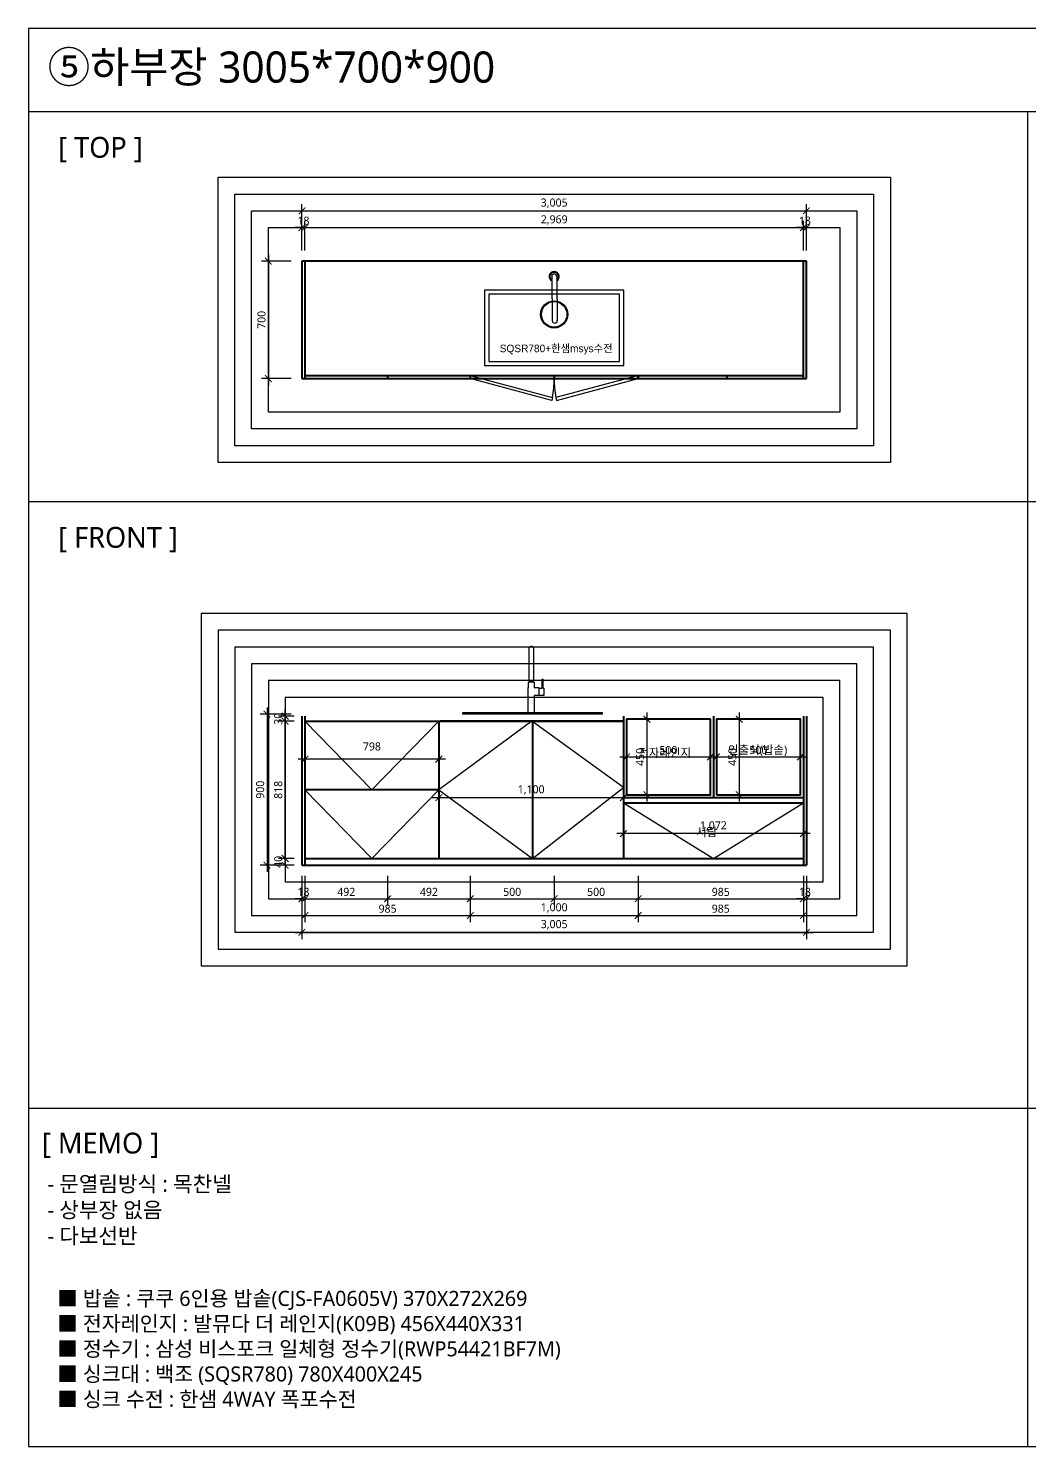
# Model space of a CAD drawing. Header units: millimetres. Extents: x 512 to 764439, y -71 to 559481.
# Drawn here: x 539920 to 545884, y 215317 to 223768 of the extents above; entities that cross this region are included whole.
import ezdxf
from ezdxf.enums import TextEntityAlignment as Align

# ---------------------------------------------------------------- set-up
doc = ezdxf.new("R2010")
doc.units = ezdxf.units.MM
doc.header["$LTSCALE"] = 50
for name, pattern in [('( Hidden )', [0.375, 0.25, -0.125]), ('CENTER', [50.8, 31.75, -6.35, 6.35, -6.35]), ('DASHDOT', [1, 0.5, -0.25, 0, -0.25])]:
    doc.linetypes.add(name, pattern=pattern)
for name, color, linetype in [('#CENTER', 1, 'CENTER'), ('#FUR_제작', 6, 'Continuous'), ('#TEXT', 7, 'Continuous'), ('#가전가구', 252, 'Continuous'), ('#욕실', 252, 'Continuous'), ('_R_F_WIN', 4, 'Continuous')]:
    doc.layers.add(name, color=color, linetype=linetype)
doc.layers.add('#Fur', color=6, linetype='Continuous', lineweight=40)
doc.styles.add('맑은 고딕', font='malgun.ttf')
doc.styles.add('맑은고딕', font='malgun.ttf')
doc.styles.add('프리텐다드', font='')
doc.styles.get('프리텐다드').set_extended_font_data('Pretendard Variable')
doc.dimstyles.new('DIM-120', dxfattribs={"dimscale": 120, "dimtxt": 0.6, "dimasz": 0.8, "dimexe": 0.8, "dimexo": 0.8, "dimgap": 0.2, "dimtad": 1, "dimdec": 0, "dimlunit": 6, "dimtxsty": '맑은고딕', "dimblk": 'ARCHTICK', "dimcen": 1, "dimdle": 0.8, "dimclrd": 5, "dimclre": 5, "dimclrt": 4, "dimadec": 0, "dimazin": 0, "dimtfac": 1, "dimtdec": 0, "dimtix": 1, "dimtmove": 2, "dimatfit": 3, "dimldrblk": 'ARCHTICK', "dimfxl": 1, "dimtolj": 1, "dimtzin": 0, "dimarcsym": 0})

# ---------------------------------------------------------------- blocks, each defined once
blk = doc.blocks.new('#백조780')
at = {"layer": '#가전가구', "color": 252}
for points in [[(19238.1, 130820.1), (20068.1, 130820.1), (20068.1, 131270.1), (19238.1, 131270.1)], [(19263.1, 130845.1), (20043.1, 130845.1), (20043.1, 131245.1), (19263.1, 131245.1)]]:
    blk.add_lwpolyline(points, close=True, dxfattribs=at)
for radius in [81, 76]:
    blk.add_circle((19653.1, 131125.1), radius, dxfattribs=at)
blk = doc.blocks.new('sink')
at = {"layer": '#FUR_제작', "color": 8}
for p, q in [((147493.2, 149964.2), (147756.8, 149967.8)), ((147493.6, 149934.2), (147757.2, 149937.8))]:
    blk.add_line(p, q, dxfattribs=at)
for centre, radius, start, end in [((147493.4, 149949.2), 30, 30.77887, 330.77887), ((147493.4, 149949.2), 25, 37.64877, 323.90898), ((147493.4, 149949.2), 15, 90.77674, 270), ((147755, 149952.9), 15, 270.77887, 90.77887)]:
    blk.add_arc(centre, radius, start, end, dxfattribs=at)
blk = doc.blocks.new('#백조수전')
at = {"layer": '#가전가구', "color": 252, "rotation": 270}
blk.add_blockref('sink', (-130301, 278853.5), dxfattribs=at)
blk = doc.blocks.new('ford')
at = {"color": 8}
for p, q in [((261334.8, 20238.5), (261335.1, 20241.3)), ((261334.8, 20047.7), (261334.8, 20238.5)), ((261335.1, 20241.3), (261335.8, 20244.1)), ((261335.8, 20244.1), (261337, 20246.8)), ((261337, 20246.8), (261338.8, 20249.2)), ((261338.8, 20249.2), (261341, 20251.2)), ((261341, 20251.2), (261343.4, 20252.6)), ((261343.4, 20252.6), (261345.9, 20253.4)), ((261345.9, 20253.4), (261348.3, 20253.6)), ((261348.3, 20253.6), (261350.8, 20253.4)), ((261350.8, 20253.4), (261353.3, 20252.6)), ((261353.3, 20252.6), (261355.7, 20251.2)), ((261355.7, 20251.2), (261357.9, 20249.2)), ((261357.9, 20249.2), (261359.6, 20246.8)), ((261359.6, 20246.8), (261360.9, 20244.1)), ((261360.9, 20244.1), (261361.6, 20241.3)), ((261361.6, 20241.3), (261361.8, 20238.5)), ((261361.8, 20238.5), (261361.8, 20047.7)), ((261329.3, 20038), (261329.4, 20038.2)), ((261329.3, 20037.7), (261329.3, 20038)), ((261329.3, 20037.7), (261329.3, 20006.7)), ((261329.4, 20038.2), (261329.6, 20038.3)), ((261329.6, 20038.3), (261329.8, 20038.4)), ((261333.2, 20039.4), (261329.8, 20038.4)), ((261333.2, 20039.4), (261333.6, 20039.4)), ((261333.6, 20039.4), (261333.9, 20039.4)), ((261333.9, 20039.4), (261334.9, 20039.4)), ((261334.8, 20047.7), (261334.9, 20047.4)), ((261334.9, 20047.4), (261335.1, 20047.4)), ((261334.9, 20047.4), (261334.9, 20039.4)), ((261361.8, 20039.4), (261334.9, 20039.4)), ((261336, 20047.4), (261335.1, 20047.4)), ((261336, 20047.4), (261336.2, 20046.7)), ((261360.6, 20047.4), (261336, 20047.4)), ((261336.2, 20046.7), (261336.2, 20046.4)), ((261336.2, 20046.4), (261360.4, 20046.4)), ((261360.6, 20047.4), (261360.4, 20046.4)), ((261360.6, 20047.4), (261361.8, 20047.4)), ((261361.8, 20047.4), (261361.8, 20047.7)), ((261361.8, 20039.4), (261361.8, 20047.4)), ((261363.1, 20039.4), (261361.8, 20039.4)), ((261363.1, 20039.4), (261363.5, 20039.4)), ((261363.5, 20039.4), (261366.9, 20038.4)), ((261366.9, 20038.4), (261367.1, 20038.3)), ((261367.1, 20038.3), (261367.3, 20038.2)), ((261367.3, 20038.2), (261367.4, 20038)), ((261367.4, 20038), (261367.4, 20037.7)), ((261367.4, 20007), (261367.4, 20037.7)), ((261411.8, 20004.5), (261411.8, 20057.4)), ((261411.8, 20057.4), (261418.3, 20057.4)), ((261418.3, 20004.5), (261418.3, 20057.4)), ((261326.7, 20004.6), (261326.8, 20004.9)), ((261326.7, 20004.6), (261326.7, 20003.9)), ((261326.7, 20003.9), (261326.7, 20003.9)), ((261326.7, 20003.9), (261326.7, 19962.1)), ((261326.8, 19961.8), (261326.7, 19962.1)), ((261326.8, 20004.9), (261327, 20005.1)), ((261327, 19961.6), (261326.8, 19961.8)), ((261327, 20005.1), (261327.2, 20005.3)), ((261327.2, 19961.4), (261327, 19961.6)), ((261327.2, 20005.3), (261327.5, 20005.3)), ((261327.5, 19961.4), (261327.2, 19961.4)), ((261327.9, 20005.3), (261327.5, 20005.3)), ((261327.9, 19961.4), (261327.5, 19961.4)), ((261327.9, 20005.3), (261328.4, 20005.4)), ((261328.4, 19961.3), (261327.9, 19961.4)), ((261328.4, 20005.4), (261328.8, 20005.7)), ((261328.8, 19961), (261328.4, 19961.3)), ((261328.8, 20005.7), (261329.1, 20006.1)), ((261329.1, 19960.5), (261328.8, 19961)), ((261329.1, 20006.1), (261329.3, 20006.7)), ((261329.2, 19960), (261329.1, 19960.5)), ((261329.2, 19858.8), (261329.2, 19960)), ((261367.4, 20007), (261367.4, 20006.7)), ((261367.4, 20006.7), (261367.5, 20006.1)), ((261367.5, 20006.1), (261367.8, 20005.7)), ((261367.6, 19960.5), (261367.5, 19960)), ((261367.5, 19858.8), (261367.5, 19960)), ((261367.8, 19961), (261367.6, 19960.5)), ((261367.8, 20005.7), (261368.3, 20005.4)), ((261368.3, 19961.3), (261367.8, 19961)), ((261368.3, 20005.4), (261368.8, 20005.3)), ((261368.8, 19961.4), (261368.3, 19961.3)), ((261393.9, 20005.3), (261368.8, 20005.3)), ((261368.8, 19961.4), (261393.9, 19961.4)), ((261393.9, 20005.3), (261394.2, 20005.3)), ((261394.2, 19961.4), (261393.9, 19961.4)), ((261394.2, 20005.3), (261394.4, 20005.1)), ((261394.4, 19961.6), (261394.2, 19961.4)), ((261394.4, 20005.1), (261394.6, 20004.9)), ((261394.5, 19961.8), (261394.4, 19961.6)), ((261394.5, 19961.8), (261423.8, 19961.8)), ((261394.6, 20004.9), (261394.7, 20004.6)), ((261394.6, 20004.5), (261394.7, 20004.5)), ((261394.7, 20004.6), (261394.7, 20004.5)), ((261394.7, 20004.5), (261411.8, 20004.5)), ((261394.7, 19961.8), (261394.7, 20004.5)), ((261418.3, 20004.5), (261423.8, 20004.5)), ((261423.8, 19961.8), (261423.8, 20004.5)), ((261321.2, 19854.2), (261321.4, 19854.6)), ((261321.2, 19854.2), (261321.2, 19850.9)), ((261321.4, 19850.4), (261321.2, 19850.9)), ((261321.3, 19850.1), (261321.2, 19849.8)), ((261321.2, 19849.8), (261321.2, 19849)), ((261375.4, 19849), (261321.2, 19849)), ((261321.3, 19850.1), (261321.5, 19850.2)), ((261321.4, 19854.6), (261321.8, 19854.9)), ((261321.9, 19850.2), (261321.4, 19850.4)), ((261321.5, 19850.2), (261321.7, 19850.2)), ((261321.9, 19850.2), (261321.7, 19850.2)), ((261321.8, 19854.9), (261327.4, 19856.4)), ((261322.1, 19850.2), (261321.9, 19850.2)), ((261322.1, 19850.2), (261374.7, 19850.2)), ((261327.4, 19856.4), (261328.1, 19856.8)), ((261328.1, 19856.8), (261328.7, 19857.3)), ((261328.7, 19857.3), (261329.1, 19858)), ((261329.1, 19858), (261329.2, 19858.8)), ((261367.5, 19858.8), (261367.6, 19858)), ((261367.6, 19858), (261368, 19857.3)), ((261368, 19857.3), (261368.5, 19856.8)), ((261368.5, 19856.8), (261369.3, 19856.4)), ((261374.9, 19854.9), (261369.3, 19856.4)), ((261375.3, 19850.4), (261374.7, 19850.2)), ((261375, 19850.2), (261374.7, 19850.2)), ((261374.9, 19854.9), (261375.3, 19854.6)), ((261375.1, 19850.2), (261375, 19850.2)), ((261375.4, 19850.1), (261375.1, 19850.2)), ((261375.3, 19854.6), (261375.5, 19854.2)), ((261375.5, 19850.9), (261375.3, 19850.4)), ((261375.4, 19850.1), (261375.4, 19849.8)), ((261375.4, 19849.8), (261375.4, 19849)), ((261375.5, 19850.9), (261375.5, 19854.2))]:
    blk.add_line(p, q, dxfattribs=at)
blk = doc.blocks.new('_ArchTick')
at = {"color": 0, "linetype": 'ByBlock', "const_width": 0.15}
blk.add_lwpolyline([(-0.5, -0.5), (0.5, 0.5)], dxfattribs=at)
blk = doc.blocks.new('*D304')
at = {"color": 5, "lineweight": -2, "transparency": 16777216}
for p, q in [((541549.1, 218717.5), (541549.1, 218541.5)), ((541567.1, 218717.5), (541567.1, 218541.5)), ((541549.1, 218581.5), (541509.1, 218581.5)), ((541549.1, 218581.5), (541567.1, 218581.5)), ((541567.1, 218581.5), (541607.1, 218581.5))]:
    blk.add_line(p, q, dxfattribs=at)
at = {"layer": 'Defpoints', "color": 0, "transparency": 16777216}
for p in [(541549.1, 218781.5), (541567.1, 218781.5), (541567.1, 218581.5)]:
    blk.add_point(p, dxfattribs=at)
at = {"color": 5, "lineweight": -2, "transparency": 16777216, "xscale": 40, "yscale": 40, "zscale": 40}
blk.add_blockref('_ArchTick', (541549.1, 218581.5), dxfattribs=at)
at = {"color": 5, "lineweight": -2, "transparency": 16777216, "xscale": 40, "yscale": 40, "zscale": 40, "rotation": 180}
blk.add_blockref('_ArchTick', (541567.1, 218581.5), dxfattribs=at)
at = {"color": 4, "transparency": 16777216, "insert": (541558.1, 218622.5), "char_height": 48, "attachment_point": 5, "style": '맑은고딕'}
blk.add_mtext('\\A1;18', dxfattribs=at)
blk = doc.blocks.new('*D305')
at = {"color": 5, "lineweight": -2, "transparency": 16777216}
for p, q in [((541567.1, 218717.5), (541567.1, 218541.5)), ((542059.4, 218717.5), (542059.4, 218541.5)), ((541527.1, 218581.5), (542099.4, 218581.5))]:
    blk.add_line(p, q, dxfattribs=at)
at = {"layer": 'Defpoints', "color": 0, "transparency": 16777216}
for p in [(541567.1, 218781.5), (542059.4, 218781.5), (542059.4, 218581.5)]:
    blk.add_point(p, dxfattribs=at)
at = {"color": 5, "lineweight": -2, "transparency": 16777216, "xscale": 40, "yscale": 40, "zscale": 40, "rotation": 180}
blk.add_blockref('_ArchTick', (541567.1, 218581.5), dxfattribs=at)
at = {"color": 5, "lineweight": -2, "transparency": 16777216, "xscale": 40, "yscale": 40, "zscale": 40}
blk.add_blockref('_ArchTick', (542059.4, 218581.5), dxfattribs=at)
at = {"color": 4, "transparency": 16777216, "insert": (541813.3, 218622.3), "char_height": 48, "attachment_point": 5, "style": '맑은고딕'}
blk.add_mtext('\\A1;492', dxfattribs=at)
blk = doc.blocks.new('*D306')
at = {"color": 5, "lineweight": -2, "transparency": 16777216}
for p, q in [((542059.4, 218717.5), (542059.4, 218541.5)), ((542551.6, 218717.5), (542551.6, 218541.5)), ((542019.4, 218581.5), (542591.6, 218581.5))]:
    blk.add_line(p, q, dxfattribs=at)
at = {"layer": 'Defpoints', "color": 0, "transparency": 16777216}
for p in [(542059.4, 218781.5), (542551.6, 218781.5), (542551.6, 218581.5)]:
    blk.add_point(p, dxfattribs=at)
at = {"color": 5, "lineweight": -2, "transparency": 16777216, "xscale": 40, "yscale": 40, "zscale": 40, "rotation": 180}
blk.add_blockref('_ArchTick', (542059.4, 218581.5), dxfattribs=at)
at = {"color": 5, "lineweight": -2, "transparency": 16777216, "xscale": 40, "yscale": 40, "zscale": 40}
blk.add_blockref('_ArchTick', (542551.6, 218581.5), dxfattribs=at)
at = {"color": 4, "transparency": 16777216, "insert": (542305.5, 218622.3), "char_height": 48, "attachment_point": 5, "style": '맑은고딕'}
blk.add_mtext('\\A1;492', dxfattribs=at)
blk = doc.blocks.new('*D307')
at = {"color": 5, "lineweight": -2, "transparency": 16777216}
for p, q in [((542551.6, 218717.5), (542551.6, 218541.5)), ((543051.6, 218717.5), (543051.6, 218541.5)), ((542511.6, 218581.5), (543091.6, 218581.5))]:
    blk.add_line(p, q, dxfattribs=at)
at = {"layer": 'Defpoints', "color": 0, "transparency": 16777216}
for p in [(542551.6, 218781.5), (543051.6, 218781.5), (543051.6, 218581.5)]:
    blk.add_point(p, dxfattribs=at)
at = {"color": 5, "lineweight": -2, "transparency": 16777216, "xscale": 40, "yscale": 40, "zscale": 40, "rotation": 180}
blk.add_blockref('_ArchTick', (542551.6, 218581.5), dxfattribs=at)
at = {"color": 5, "lineweight": -2, "transparency": 16777216, "xscale": 40, "yscale": 40, "zscale": 40}
blk.add_blockref('_ArchTick', (543051.6, 218581.5), dxfattribs=at)
at = {"color": 4, "transparency": 16777216, "insert": (542801.6, 218622.3), "char_height": 48, "attachment_point": 5, "style": '맑은고딕'}
blk.add_mtext('\\A1;500', dxfattribs=at)
blk = doc.blocks.new('*D308')
at = {"color": 5, "lineweight": -2, "transparency": 16777216}
for p, q in [((543551.6, 218717.5), (543551.6, 218541.5)), ((544536.1, 218717.5), (544536.1, 218541.5)), ((543511.6, 218581.5), (544576.1, 218581.5))]:
    blk.add_line(p, q, dxfattribs=at)
at = {"layer": 'Defpoints', "color": 0, "transparency": 16777216}
for p in [(543551.6, 218781.5), (544536.1, 218781.5), (544536.1, 218581.5)]:
    blk.add_point(p, dxfattribs=at)
at = {"color": 5, "lineweight": -2, "transparency": 16777216, "xscale": 40, "yscale": 40, "zscale": 40, "rotation": 180}
blk.add_blockref('_ArchTick', (543551.6, 218581.5), dxfattribs=at)
at = {"color": 5, "lineweight": -2, "transparency": 16777216, "xscale": 40, "yscale": 40, "zscale": 40}
blk.add_blockref('_ArchTick', (544536.1, 218581.5), dxfattribs=at)
at = {"color": 4, "transparency": 16777216, "insert": (544043.9, 218622.3), "char_height": 48, "attachment_point": 5, "style": '맑은고딕'}
blk.add_mtext('\\A1;985', dxfattribs=at)
blk = doc.blocks.new('*D309')
at = {"color": 5, "lineweight": -2, "transparency": 16777216}
for p, q in [((544536.1, 218717.5), (544536.1, 218541.5)), ((544554.1, 218717.5), (544554.1, 218541.5)), ((544536.1, 218581.5), (544496.1, 218581.5)), ((544536.1, 218581.5), (544554.1, 218581.5)), ((544554.1, 218581.5), (544594.1, 218581.5))]:
    blk.add_line(p, q, dxfattribs=at)
at = {"layer": 'Defpoints', "color": 0, "transparency": 16777216}
for p in [(544536.1, 218781.5), (544554.1, 218781.5), (544554.1, 218581.5)]:
    blk.add_point(p, dxfattribs=at)
at = {"color": 5, "lineweight": -2, "transparency": 16777216, "xscale": 40, "yscale": 40, "zscale": 40}
blk.add_blockref('_ArchTick', (544536.1, 218581.5), dxfattribs=at)
at = {"color": 5, "lineweight": -2, "transparency": 16777216, "xscale": 40, "yscale": 40, "zscale": 40, "rotation": 180}
blk.add_blockref('_ArchTick', (544554.1, 218581.5), dxfattribs=at)
at = {"color": 4, "transparency": 16777216, "insert": (544545.1, 218622.5), "char_height": 48, "attachment_point": 5, "style": '맑은고딕'}
blk.add_mtext('\\A1;18', dxfattribs=at)
blk = doc.blocks.new('*D122')
at = {"color": 5, "lineweight": -2, "transparency": 16777216}
for p, q in [((541567.1, 218717.5), (541567.1, 218441.5)), ((542551.6, 218717.5), (542551.6, 218441.5)), ((541527.1, 218481.5), (542591.6, 218481.5))]:
    blk.add_line(p, q, dxfattribs=at)
at = {"layer": 'Defpoints', "color": 0, "transparency": 16777216}
for p in [(541567.1, 218781.5), (542551.6, 218781.5), (542551.6, 218481.5)]:
    blk.add_point(p, dxfattribs=at)
at = {"color": 5, "lineweight": -2, "transparency": 16777216, "xscale": 40, "yscale": 40, "zscale": 40, "rotation": 180}
blk.add_blockref('_ArchTick', (541567.1, 218481.5), dxfattribs=at)
at = {"color": 5, "lineweight": -2, "transparency": 16777216, "xscale": 40, "yscale": 40, "zscale": 40}
blk.add_blockref('_ArchTick', (542551.6, 218481.5), dxfattribs=at)
at = {"color": 4, "transparency": 16777216, "insert": (542059.4, 218522.3), "char_height": 48, "attachment_point": 5, "style": '맑은고딕'}
blk.add_mtext('\\A1;985', dxfattribs=at)
blk = doc.blocks.new('*D123')
at = {"color": 5, "lineweight": -2, "transparency": 16777216}
for p, q in [((542551.6, 218717.5), (542551.6, 218441.5)), ((543551.6, 218717.5), (543551.6, 218441.5)), ((542511.6, 218481.5), (543591.6, 218481.5))]:
    blk.add_line(p, q, dxfattribs=at)
at = {"layer": 'Defpoints', "color": 0, "transparency": 16777216}
for p in [(542551.6, 218781.5), (543551.6, 218781.5), (543551.6, 218481.5)]:
    blk.add_point(p, dxfattribs=at)
at = {"color": 5, "lineweight": -2, "transparency": 16777216, "xscale": 40, "yscale": 40, "zscale": 40, "rotation": 180}
blk.add_blockref('_ArchTick', (542551.6, 218481.5), dxfattribs=at)
at = {"color": 5, "lineweight": -2, "transparency": 16777216, "xscale": 40, "yscale": 40, "zscale": 40}
blk.add_blockref('_ArchTick', (543551.6, 218481.5), dxfattribs=at)
at = {"color": 4, "transparency": 16777216, "insert": (543051.6, 218526.5), "char_height": 48, "attachment_point": 5, "style": '맑은고딕'}
blk.add_mtext('\\A1;1,000', dxfattribs=at)
blk = doc.blocks.new('*D310')
at = {"color": 5, "lineweight": -2, "transparency": 16777216}
for p, q in [((543551.6, 218717.5), (543551.6, 218441.5)), ((544536.1, 218717.5), (544536.1, 218441.5)), ((543511.6, 218481.5), (544576.1, 218481.5))]:
    blk.add_line(p, q, dxfattribs=at)
at = {"layer": 'Defpoints', "color": 0, "transparency": 16777216}
for p in [(543551.6, 218781.5), (544536.1, 218781.5), (544536.1, 218481.5)]:
    blk.add_point(p, dxfattribs=at)
at = {"color": 5, "lineweight": -2, "transparency": 16777216, "xscale": 40, "yscale": 40, "zscale": 40, "rotation": 180}
blk.add_blockref('_ArchTick', (543551.6, 218481.5), dxfattribs=at)
at = {"color": 5, "lineweight": -2, "transparency": 16777216, "xscale": 40, "yscale": 40, "zscale": 40}
blk.add_blockref('_ArchTick', (544536.1, 218481.5), dxfattribs=at)
at = {"color": 4, "transparency": 16777216, "insert": (544043.9, 218522.3), "char_height": 48, "attachment_point": 5, "style": '맑은고딕'}
blk.add_mtext('\\A1;985', dxfattribs=at)
blk = doc.blocks.new('*D124')
at = {"color": 5, "lineweight": -2, "transparency": 16777216}
for p, q in [((541549.1, 218717.5), (541549.1, 218341.5)), ((544554.1, 218717.5), (544554.1, 218341.5)), ((541509.1, 218381.5), (544594.1, 218381.5))]:
    blk.add_line(p, q, dxfattribs=at)
at = {"layer": 'Defpoints', "color": 0, "transparency": 16777216}
for p in [(541549.1, 218781.5), (544554.1, 218781.5), (544554.1, 218381.5)]:
    blk.add_point(p, dxfattribs=at)
at = {"color": 5, "lineweight": -2, "transparency": 16777216, "xscale": 40, "yscale": 40, "zscale": 40, "rotation": 180}
blk.add_blockref('_ArchTick', (541549.1, 218381.5), dxfattribs=at)
at = {"color": 5, "lineweight": -2, "transparency": 16777216, "xscale": 40, "yscale": 40, "zscale": 40}
blk.add_blockref('_ArchTick', (544554.1, 218381.5), dxfattribs=at)
at = {"color": 4, "transparency": 16777216, "insert": (543051.6, 218426.4), "char_height": 48, "attachment_point": 5, "style": '맑은고딕'}
blk.add_mtext('\\A1;3,005', dxfattribs=at)
blk = doc.blocks.new('*D311')
at = {"color": 5, "lineweight": -2, "transparency": 16777216}
for p, q in [((541503.1, 218821.5), (541409.1, 218821.5)), ((541449.1, 218821.5), (541449.1, 218861.5)), ((541449.1, 218821.5), (541449.1, 218781.5)), ((541503.1, 218781.5), (541409.1, 218781.5)), ((541449.1, 218781.5), (541449.1, 218741.5))]:
    blk.add_line(p, q, dxfattribs=at)
at = {"layer": 'Defpoints', "color": 0, "transparency": 16777216}
for p in [(541567.1, 218821.5), (541449.1, 218781.5), (541567.1, 218781.5)]:
    blk.add_point(p, dxfattribs=at)
at = {"color": 5, "lineweight": -2, "transparency": 16777216, "xscale": 40, "yscale": 40, "zscale": 40}
for p, rotation in [((541449.1, 218821.5), 270), ((541449.1, 218781.5), 90)]:
    blk.add_blockref('_ArchTick', p, dxfattribs=dict(at, rotation=rotation))
at = {"color": 4, "transparency": 16777216, "insert": (541408.3, 218801.5), "char_height": 48, "attachment_point": 5, "rotation": 90, "style": '맑은고딕'}
blk.add_mtext('\\A1;40', dxfattribs=at)
blk = doc.blocks.new('*D312')
at = {"color": 5, "lineweight": -2, "transparency": 16777216}
for p, q in [((541449.1, 218781.5), (541449.1, 219679.5)), ((541503.1, 219639.5), (541409.1, 219639.5)), ((541503.1, 218821.5), (541409.1, 218821.5))]:
    blk.add_line(p, q, dxfattribs=at)
at = {"layer": 'Defpoints', "color": 0, "transparency": 16777216}
for p in [(541449.1, 219639.5), (541567.1, 219639.5), (541567.1, 218821.5)]:
    blk.add_point(p, dxfattribs=at)
at = {"color": 5, "lineweight": -2, "transparency": 16777216, "xscale": 40, "yscale": 40, "zscale": 40}
for p, rotation in [((541449.1, 219639.5), 90), ((541449.1, 218821.5), 270)]:
    blk.add_blockref('_ArchTick', p, dxfattribs=dict(at, rotation=rotation))
at = {"color": 4, "transparency": 16777216, "insert": (541408.2, 219230.5), "char_height": 48, "attachment_point": 5, "rotation": 90, "style": '맑은고딕'}
blk.add_mtext('\\A1;818', dxfattribs=at)
blk = doc.blocks.new('*D313')
at = {"color": 5, "lineweight": -2, "transparency": 16777216}
for p, q in [((541503.1, 219669.5), (541409.1, 219669.5)), ((541449.1, 219669.5), (541449.1, 219709.5)), ((541449.1, 219639.5), (541449.1, 219669.5)), ((541503.1, 219639.5), (541409.1, 219639.5)), ((541449.1, 219639.5), (541449.1, 219599.5))]:
    blk.add_line(p, q, dxfattribs=at)
at = {"layer": 'Defpoints', "color": 0, "transparency": 16777216}
for p in [(541449.1, 219669.5), (541567.1, 219669.5), (541567.1, 219639.5)]:
    blk.add_point(p, dxfattribs=at)
at = {"color": 5, "lineweight": -2, "transparency": 16777216, "xscale": 40, "yscale": 40, "zscale": 40}
for p, rotation in [((541449.1, 219669.5), 270), ((541449.1, 219639.5), 90)]:
    blk.add_blockref('_ArchTick', p, dxfattribs=dict(at, rotation=rotation))
at = {"color": 4, "transparency": 16777216, "insert": (541408.3, 219654.5), "char_height": 48, "attachment_point": 5, "rotation": 90, "style": '맑은고딕'}
blk.add_mtext('\\A1;30', dxfattribs=at)
blk = doc.blocks.new('*D314')
at = {"color": 5, "lineweight": -2, "transparency": 16777216}
for p, q in [((541549.1, 222445.1), (541549.1, 222621.1)), ((541567.1, 222445.1), (541567.1, 222621.1)), ((541549.1, 222581.1), (541509.1, 222581.1)), ((541549.1, 222581.1), (541567.1, 222581.1)), ((541567.1, 222581.1), (541607.1, 222581.1))]:
    blk.add_line(p, q, dxfattribs=at)
at = {"layer": 'Defpoints', "color": 0, "transparency": 16777216}
for p in [(541567.1, 222581.1), (541549.1, 222381.1), (541567.1, 222381.1)]:
    blk.add_point(p, dxfattribs=at)
at = {"color": 5, "lineweight": -2, "transparency": 16777216, "xscale": 40, "yscale": 40, "zscale": 40}
blk.add_blockref('_ArchTick', (541549.1, 222581.1), dxfattribs=at)
at = {"color": 5, "lineweight": -2, "transparency": 16777216, "xscale": 40, "yscale": 40, "zscale": 40, "rotation": 180}
blk.add_blockref('_ArchTick', (541567.1, 222581.1), dxfattribs=at)
at = {"color": 4, "transparency": 16777216, "insert": (541558.1, 222622), "char_height": 48, "attachment_point": 5, "style": '맑은고딕'}
blk.add_mtext('\\A1;18', dxfattribs=at)
blk = doc.blocks.new('*D315')
at = {"color": 5, "lineweight": -2, "transparency": 16777216}
for p, q in [((541567.1, 222445.1), (541567.1, 222621.1)), ((544536.1, 222445.1), (544536.1, 222621.1)), ((541527.1, 222581.1), (544576.1, 222581.1))]:
    blk.add_line(p, q, dxfattribs=at)
at = {"layer": 'Defpoints', "color": 0, "transparency": 16777216}
for p in [(544536.1, 222581.1), (541567.1, 222381.1), (544536.1, 222381.1)]:
    blk.add_point(p, dxfattribs=at)
at = {"color": 5, "lineweight": -2, "transparency": 16777216, "xscale": 40, "yscale": 40, "zscale": 40, "rotation": 180}
blk.add_blockref('_ArchTick', (541567.1, 222581.1), dxfattribs=at)
at = {"color": 5, "lineweight": -2, "transparency": 16777216, "xscale": 40, "yscale": 40, "zscale": 40}
blk.add_blockref('_ArchTick', (544536.1, 222581.1), dxfattribs=at)
at = {"color": 4, "transparency": 16777216, "insert": (543051.6, 222625.9), "char_height": 48, "attachment_point": 5, "style": '맑은고딕'}
blk.add_mtext('\\A1;2,969', dxfattribs=at)
blk = doc.blocks.new('*D316')
at = {"color": 5, "lineweight": -2, "transparency": 16777216}
for p, q in [((544536.1, 222445.1), (544536.1, 222621.1)), ((544554.1, 222445.1), (544554.1, 222621.1)), ((544536.1, 222581.1), (544496.1, 222581.1)), ((544536.1, 222581.1), (544554.1, 222581.1)), ((544554.1, 222581.1), (544594.1, 222581.1))]:
    blk.add_line(p, q, dxfattribs=at)
at = {"layer": 'Defpoints', "color": 0, "transparency": 16777216}
for p in [(544554.1, 222581.1), (544536.1, 222381.1), (544554.1, 222381.1)]:
    blk.add_point(p, dxfattribs=at)
at = {"color": 5, "lineweight": -2, "transparency": 16777216, "xscale": 40, "yscale": 40, "zscale": 40}
blk.add_blockref('_ArchTick', (544536.1, 222581.1), dxfattribs=at)
at = {"color": 5, "lineweight": -2, "transparency": 16777216, "xscale": 40, "yscale": 40, "zscale": 40, "rotation": 180}
blk.add_blockref('_ArchTick', (544554.1, 222581.1), dxfattribs=at)
at = {"color": 4, "transparency": 16777216, "insert": (544545.1, 222622), "char_height": 48, "attachment_point": 5, "style": '맑은고딕'}
blk.add_mtext('\\A1;18', dxfattribs=at)
blk = doc.blocks.new('*D125')
at = {"color": 5, "lineweight": -2, "transparency": 16777216}
for p, q in [((541549.1, 222445.1), (541549.1, 222721.1)), ((544554.1, 222445.1), (544554.1, 222721.1)), ((541509.1, 222681.1), (544594.1, 222681.1))]:
    blk.add_line(p, q, dxfattribs=at)
at = {"layer": 'Defpoints', "color": 0, "transparency": 16777216}
for p in [(544554.1, 222681.1), (541549.1, 222381.1), (544554.1, 222381.1)]:
    blk.add_point(p, dxfattribs=at)
at = {"color": 5, "lineweight": -2, "transparency": 16777216, "xscale": 40, "yscale": 40, "zscale": 40, "rotation": 180}
blk.add_blockref('_ArchTick', (541549.1, 222681.1), dxfattribs=at)
at = {"color": 5, "lineweight": -2, "transparency": 16777216, "xscale": 40, "yscale": 40, "zscale": 40}
blk.add_blockref('_ArchTick', (544554.1, 222681.1), dxfattribs=at)
at = {"color": 4, "transparency": 16777216, "insert": (543051.6, 222725.9), "char_height": 48, "attachment_point": 5, "style": '맑은고딕'}
blk.add_mtext('\\A1;3,005', dxfattribs=at)
blk = doc.blocks.new('*D317')
at = {"color": 5, "lineweight": -2, "transparency": 16777216}
for p, q in [((541485.1, 222381.1), (541309.1, 222381.1)), ((541349.1, 222421.1), (541349.1, 221641.1)), ((541485.1, 221681.1), (541309.1, 221681.1))]:
    blk.add_line(p, q, dxfattribs=at)
at = {"layer": 'Defpoints', "color": 0, "transparency": 16777216}
for p in [(541549.1, 222381.1), (541349.1, 221681.1), (541549.1, 221681.1)]:
    blk.add_point(p, dxfattribs=at)
at = {"color": 5, "lineweight": -2, "transparency": 16777216, "xscale": 40, "yscale": 40, "zscale": 40}
for p, rotation in [((541349.1, 222381.1), 90), ((541349.1, 221681.1), 270)]:
    blk.add_blockref('_ArchTick', p, dxfattribs=dict(at, rotation=rotation))
at = {"color": 4, "transparency": 16777216, "insert": (541308.3, 222031.1), "char_height": 48, "attachment_point": 5, "rotation": 90, "style": '맑은고딕'}
blk.add_mtext('\\A1;700', dxfattribs=at)
blk = doc.blocks.new('*D318')
at = {"color": 5, "lineweight": -2, "transparency": 16777216}
for p, q in [((541485.1, 219681.5), (541301.1, 219681.5)), ((541341.1, 219721.5), (541341.1, 218741.5)), ((541485.1, 218781.5), (541301.1, 218781.5))]:
    blk.add_line(p, q, dxfattribs=at)
at = {"layer": 'Defpoints', "color": 0, "transparency": 16777216}
for p in [(541549.1, 219681.5), (541341.1, 218781.5), (541549.1, 218781.5)]:
    blk.add_point(p, dxfattribs=at)
at = {"color": 5, "lineweight": -2, "transparency": 16777216, "xscale": 40, "yscale": 40, "zscale": 40}
for p, rotation in [((541341.1, 219681.5), 90), ((541341.1, 218781.5), 270)]:
    blk.add_blockref('_ArchTick', p, dxfattribs=dict(at, rotation=rotation))
at = {"color": 4, "transparency": 16777216, "insert": (541300.3, 219231.5), "char_height": 48, "attachment_point": 5, "rotation": 90, "style": '맑은고딕'}
blk.add_mtext('\\A1;900', dxfattribs=at)
blk = doc.blocks.new('*D319')
at = {"color": 5, "lineweight": -2, "transparency": 16777216}
for p, q in [((543011.6, 218581.5), (543591.6, 218581.5)), ((543051.6, 218617.5), (543051.6, 218541.5)), ((543551.6, 218617.5), (543551.6, 218541.5))]:
    blk.add_line(p, q, dxfattribs=at)
at = {"layer": 'Defpoints', "color": 0, "transparency": 16777216}
for p in [(543051.6, 218681.5), (543551.6, 218681.5), (543551.6, 218581.5)]:
    blk.add_point(p, dxfattribs=at)
at = {"color": 5, "lineweight": -2, "transparency": 16777216, "xscale": 40, "yscale": 40, "zscale": 40, "rotation": 180}
blk.add_blockref('_ArchTick', (543051.6, 218581.5), dxfattribs=at)
at = {"color": 5, "lineweight": -2, "transparency": 16777216, "xscale": 40, "yscale": 40, "zscale": 40}
blk.add_blockref('_ArchTick', (543551.6, 218581.5), dxfattribs=at)
at = {"color": 4, "transparency": 16777216, "insert": (543301.6, 218622.3), "char_height": 48, "attachment_point": 5, "style": '맑은고딕'}
blk.add_mtext('\\A1;500', dxfattribs=at)
blk = doc.blocks.new('*D573')
at = {"color": 5, "lineweight": -2, "transparency": 16777216}
for p, q in [((544018.1, 219490.6), (544018.1, 219466.6)), ((544518.1, 219490.6), (544518.1, 219466.6)), ((543978.1, 219426.6), (544558.1, 219426.6))]:
    blk.add_line(p, q, dxfattribs=at)
at = {"layer": 'Defpoints', "color": 0, "transparency": 16777216}
for p in [(544018.1, 219426.6), (544518.1, 219426.6), (544518.1, 219426.6)]:
    blk.add_point(p, dxfattribs=at)
at = {"color": 5, "lineweight": -2, "transparency": 16777216, "xscale": 40, "yscale": 40, "zscale": 40, "rotation": 180}
blk.add_blockref('_ArchTick', (544018.1, 219426.6), dxfattribs=at)
at = {"color": 5, "lineweight": -2, "transparency": 16777216, "xscale": 40, "yscale": 40, "zscale": 40}
blk.add_blockref('_ArchTick', (544518.1, 219426.6), dxfattribs=at)
at = {"color": 4, "transparency": 16777216, "insert": (544268.1, 219467.4), "char_height": 48, "attachment_point": 5, "style": '맑은고딕'}
blk.add_mtext('\\A1;500', dxfattribs=at)
blk = doc.blocks.new('*D574')
at = {"color": 5, "lineweight": -2, "transparency": 16777216}
for p, q in [((543442.1, 219426.5), (544022.1, 219426.5)), ((543482.1, 219362.5), (543482.1, 219386.5)), ((543982.1, 219362.5), (543982.1, 219386.5))]:
    blk.add_line(p, q, dxfattribs=at)
at = {"layer": 'Defpoints', "color": 0, "transparency": 16777216}
for p in [(543482.1, 219426.5), (543982.1, 219426.5), (543982.1, 219426.5)]:
    blk.add_point(p, dxfattribs=at)
at = {"color": 5, "lineweight": -2, "transparency": 16777216, "xscale": 40, "yscale": 40, "zscale": 40, "rotation": 180}
blk.add_blockref('_ArchTick', (543482.1, 219426.5), dxfattribs=at)
at = {"color": 5, "lineweight": -2, "transparency": 16777216, "xscale": 40, "yscale": 40, "zscale": 40}
blk.add_blockref('_ArchTick', (543982.1, 219426.5), dxfattribs=at)
at = {"color": 4, "transparency": 16777216, "insert": (543732.1, 219467.3), "char_height": 48, "attachment_point": 5, "style": '맑은고딕'}
blk.add_mtext('\\A1;500', dxfattribs=at)
blk = doc.blocks.new('*D575')
at = {"color": 5, "lineweight": -2, "transparency": 16777216}
for p, q in [((543464.1, 219089.5), (543464.1, 218929.9)), ((544536.1, 219089.5), (544536.1, 218929.9)), ((544576.1, 218969.9), (543424.1, 218969.9))]:
    blk.add_line(p, q, dxfattribs=at)
at = {"layer": 'Defpoints', "color": 0, "transparency": 16777216}
for p in [(543464.1, 219153.5), (544536.1, 219153.5), (543464.1, 218969.9)]:
    blk.add_point(p, dxfattribs=at)
at = {"color": 5, "lineweight": -2, "transparency": 16777216, "xscale": 40, "yscale": 40, "zscale": 40, "rotation": 180}
blk.add_blockref('_ArchTick', (543464.1, 218969.9), dxfattribs=at)
at = {"color": 5, "lineweight": -2, "transparency": 16777216, "xscale": 40, "yscale": 40, "zscale": 40}
blk.add_blockref('_ArchTick', (544536.1, 218969.9), dxfattribs=at)
at = {"color": 4, "transparency": 16777216, "insert": (544000.1, 219014.8), "char_height": 48, "attachment_point": 5, "style": '맑은고딕'}
blk.add_mtext('\\A1;1,072', dxfattribs=at)
blk = doc.blocks.new('*D576')
at = {"color": 5, "lineweight": -2, "transparency": 16777216}
for p, q in [((542324.6, 219184.5), (543504.1, 219184.5)), ((542364.6, 219166.5), (542364.6, 219144.5)), ((543464.1, 219120.5), (543464.1, 219144.5))]:
    blk.add_line(p, q, dxfattribs=at)
at = {"layer": 'Defpoints', "color": 0, "transparency": 16777216}
for p in [(542364.6, 219230.5), (543464.1, 219184.5), (543464.1, 219184.5)]:
    blk.add_point(p, dxfattribs=at)
at = {"color": 5, "lineweight": -2, "transparency": 16777216, "xscale": 40, "yscale": 40, "zscale": 40, "rotation": 180}
blk.add_blockref('_ArchTick', (542364.6, 219184.5), dxfattribs=at)
at = {"color": 5, "lineweight": -2, "transparency": 16777216, "xscale": 40, "yscale": 40, "zscale": 40}
blk.add_blockref('_ArchTick', (543464.1, 219184.5), dxfattribs=at)
at = {"color": 4, "transparency": 16777216, "insert": (542914.4, 219229.5), "char_height": 48, "attachment_point": 5, "style": '맑은고딕'}
blk.add_mtext('\\A1;1,100', dxfattribs=at)
blk = doc.blocks.new('*D577')
at = {"color": 5, "lineweight": -2, "transparency": 16777216}
for p, q in [((542404.6, 219413.3), (541527.1, 219413.3)), ((541567.1, 219289.5), (541567.1, 219453.3)), ((542364.6, 219477.3), (542364.6, 219453.3))]:
    blk.add_line(p, q, dxfattribs=at)
at = {"layer": 'Defpoints', "color": 0, "transparency": 16777216}
for p in [(541567.1, 219413.3), (542364.6, 219413.3), (541567.1, 219225.5)]:
    blk.add_point(p, dxfattribs=at)
at = {"color": 5, "lineweight": -2, "transparency": 16777216, "xscale": 40, "yscale": 40, "zscale": 40, "rotation": 180}
blk.add_blockref('_ArchTick', (541567.1, 219413.3), dxfattribs=at)
at = {"color": 5, "lineweight": -2, "transparency": 16777216, "xscale": 40, "yscale": 40, "zscale": 40}
blk.add_blockref('_ArchTick', (542364.6, 219413.3), dxfattribs=at)
at = {"color": 4, "transparency": 16777216, "insert": (541965.9, 219488.9), "char_height": 48, "attachment_point": 5, "style": '맑은고딕'}
blk.add_mtext('\\A1;798', dxfattribs=at)
blk = doc.blocks.new('*D582')
at = {"color": 5, "lineweight": -2, "transparency": 16777216}
for p, q in [((543604, 219691.5), (543604, 219161.5)), ((543668.1, 219651.5), (543564, 219651.5)), ((543668.1, 219201.5), (543564, 219201.5))]:
    blk.add_line(p, q, dxfattribs=at)
at = {"layer": 'Defpoints', "color": 0, "transparency": 16777216}
for p in [(543732.1, 219651.5), (543604, 219201.5), (543732.1, 219201.5)]:
    blk.add_point(p, dxfattribs=at)
at = {"color": 5, "lineweight": -2, "transparency": 16777216, "xscale": 40, "yscale": 40, "zscale": 40}
for p, rotation in [((543604, 219651.5), 90), ((543604, 219201.5), 270)]:
    blk.add_blockref('_ArchTick', p, dxfattribs=dict(at, rotation=rotation))
at = {"color": 4, "transparency": 16777216, "insert": (543563.2, 219426.5), "char_height": 48, "attachment_point": 5, "rotation": 90, "style": '맑은고딕'}
blk.add_mtext('\\A1;450', dxfattribs=at)
blk = doc.blocks.new('*D583')
at = {"color": 5, "lineweight": -2, "transparency": 16777216}
for p, q in [((544154.1, 219691.5), (544154.1, 219161.6)), ((544204.1, 219651.5), (544114.1, 219651.5)), ((544204.1, 219201.6), (544114.1, 219201.6))]:
    blk.add_line(p, q, dxfattribs=at)
at = {"layer": 'Defpoints', "color": 0, "transparency": 16777216}
for p in [(544268.1, 219651.5), (544154.1, 219201.6), (544268.1, 219201.6)]:
    blk.add_point(p, dxfattribs=at)
at = {"color": 5, "lineweight": -2, "transparency": 16777216, "xscale": 40, "yscale": 40, "zscale": 40}
for p, rotation in [((544154.1, 219651.5), 90), ((544154.1, 219201.6), 270)]:
    blk.add_blockref('_ArchTick', p, dxfattribs=dict(at, rotation=rotation))
at = {"color": 4, "transparency": 16777216, "insert": (544113.3, 219426.6), "char_height": 48, "attachment_point": 5, "rotation": 90, "style": '맑은고딕'}
blk.add_mtext('\\A1;450', dxfattribs=at)

msp = doc.modelspace()

# ---------------------------------------------------------------- linework, layer by layer
at = {"layer": '#CENTER', "linetype": 'DASHDOT', "ltscale": 30}
for p, q in [((541567.14220809, 219639.53807834), (541965.89220809, 219230.53807834)), ((541965.89220809, 219230.53807834), (542364.64220809, 219639.53807834)), ((542917.89220809, 219639.53807834), (542364.64220809, 219230.53807834)), ((543464.14220809, 219245.53807834), (542917.89220809, 219639.53807834)), ((541567.14220809, 219230.53807834), (541965.89220809, 218821.53807834)), ((541965.89220809, 218821.53807834), (542364.64220809, 219230.53807834)), ((542364.64220809, 219230.53807834), (542921.64220809, 218821.53807834)), ((542921.64220809, 218821.53807834), (543464.14220809, 219245.53807834)), ((543464.14220809, 219153.53807834), (544000.14220809, 218821.53807834)), ((544000.14220809, 218821.53807834), (544536.14220809, 219153.53807834))]:
    msp.add_line(p, q, dxfattribs=at)
at = {"layer": '#Fur', "ltscale": 2}
for p, q in [((544554.14220809, 222381.07280601), (541549.14220809, 222381.07280601)), ((541549.14220809, 222381.07280601), (541549.14220809, 221681.07280601)), ((541567.14220809, 222381.07280601), (541567.14220809, 221681.07280601)), ((544536.14220809, 221681.07280601), (544536.14220809, 222381.07280601)), ((544554.14220809, 221681.07280601), (544554.14220809, 222381.07280601)), ((541549.14220809, 221681.07280601), (544554.14220809, 221681.07280601)), ((541567.14220809, 221699.07280601), (544536.14220809, 221699.07280601)), ((542059.39220809, 221699.07280601), (542059.39220809, 221681.07280601)), ((542551.64220809, 221699.07280601), (542551.64220809, 221681.07280601)), ((543051.64220809, 221699.07280601), (543051.64220809, 221681.07280601)), ((543551.64220809, 221699.07280601), (543551.64220809, 221681.07280601)), ((544080.14220809, 221699.07280601), (544080.14220809, 221681.07280601)), ((541549.14220809, 219669.53807834), (541549.14220809, 218781.53807834)), ((541567.14220809, 219669.53807834), (541567.14220809, 218781.53807834)), ((543464.14220809, 219669.53807834), (543464.14220809, 218821.53807834)), ((544000.14220809, 219669.53807834), (544000.14220809, 219184.53807834)), ((544536.14220809, 219669.53807834), (544536.14220809, 218781.53807834)), ((544554.14220809, 219669.53807834), (544554.14220809, 218781.53807834)), ((541567.14220809, 219639.53807834), (543464.14220809, 219639.53807834)), ((542364.64220809, 219639.53807834), (542364.64220809, 218821.53807834)), ((543464.14220809, 219639.53807834), (542371.64220809, 219639.53807834)), ((542921.64220809, 219639.53807834), (542921.64220809, 218821.53807834)), ((542364.64220809, 219230.53807834), (541567.14220809, 219230.53807834)), ((543464.14220809, 219184.53807834), (544536.14220809, 219184.53807834)), ((543464.14220809, 219153.53807834), (544536.14220809, 219153.53807834)), ((544080.14220809, 219134.6294953), (544080.14220809, 219134.53807834)), ((541567.14220809, 218821.53807834), (544536.14220809, 218821.53807834)), ((541549.14220809, 218781.53807834), (544554.14220809, 218781.53807834))]:
    msp.add_line(p, q, dxfattribs=at)
for points in [[(543982.14220809, 219651.53807834), (543482.14220809, 219651.53807834), (543482.14220809, 219201.53807834), (543982.14220809, 219201.53807834)], [(544018.14220809, 219201.6294953), (544518.14220809, 219201.6294953), (544518.14220809, 219651.53807834), (544018.14220809, 219651.53807834)]]:
    msp.add_lwpolyline(points, close=True, dxfattribs=at)
at = {"layer": '#FUR_제작', "color": 252}
for points in [[(542556.3009509, 221698.45947088), (543041.80584163, 221568.29070375), (543037.14709882, 221550.90403888), (542551.64220809, 221681.07280601)], [(543546.98346528, 221698.45947088), (543061.47857455, 221568.29070375), (543066.13731736, 221550.90403888), (543551.64220809, 221681.07280601)]]:
    msp.add_lwpolyline(points, close=True, dxfattribs=at)
at = {"layer": '#FUR_제작', "color": 4, "const_width": 0.000000000116}
msp.add_lwpolyline([(541549.14220809, 219669.53807834), (541549.14220809, 219681.53807834), (544554.14220809, 219681.53807834), (544554.14220809, 219669.53807834), (541549.14220809, 219669.53807834)], dxfattribs=at)
at = {"layer": '#FUR_제작', "color": 252}
for centre, radius, start, end in [((542344.69972478, 221685.90927361), 706.95902719, 350.42302254017, 359.60802347498), ((543653.84049965, 221676.77393889), 602.21363536, 179.59099392653, 190.37796005717)]:
    msp.add_arc(centre, radius, start, end, dxfattribs=at)
at = {"layer": '#욕실', "color": 252}
for points in [[(542506.64220809, 219681.53807834), (542506.64220809, 219691.53807834)], [(542506.64220809, 219691.53807834), (543336.64220809, 219691.53807834)], [(543336.64220809, 219681.53807834), (542506.64220809, 219681.53807834)], [(543336.64220809, 219691.53807834), (543336.64220809, 219681.53807834)]]:
    msp.add_lwpolyline(points, dxfattribs=at)
for p, q in [((539919.5407461, 223272.990643), (551825.21068921, 223272.990643)), ((539919.5407461, 223201.29427372), (539919.5407461, 216243.29621396)), ((539919.5407461, 217333.58405654), (551825.21068921, 217333.58405654))]:
    msp.add_line(p, q)
msp.add_lwpolyline([(551825.21068921, 223768.24041415), (539919.5407461, 223768.24041415), (539919.5407461, 215316.8200867), (551825.21068921, 215316.8200867)], close=True)
for points in [[(545872.37571766, 215316.8200867), (545872.37571766, 223272.990643)], [(539919.5407461, 220948.90932549), (551825.21068921, 220948.90932549)]]:
    msp.add_lwpolyline(points)
at = {"layer": 'Defpoints', "color": 253, "true_color": 0x9898cc}
for points in [[(541049.14220809, 222881.07280601), (545054.14220809, 222881.07280601), (545054.14220809, 221181.07280601), (541049.14220809, 221181.07280601)], [(541149.14220809, 222781.07280601), (544954.14220809, 222781.07280601), (544954.14220809, 221281.07280601), (541149.14220809, 221281.07280601)], [(541249.14220809, 222681.07280601), (544854.14220809, 222681.07280601), (544854.14220809, 221381.07280601), (541249.14220809, 221381.07280601)], [(541349.14220809, 222581.07280601), (544754.14220809, 222581.07280601), (544754.14220809, 221481.07280601), (541349.14220809, 221481.07280601)], [(540949.14220809, 218181.53807834), (545154.14220809, 218181.53807834), (545154.14220809, 220281.53807834), (540949.14220809, 220281.53807834)], [(541049.14220809, 218281.53807834), (545054.14220809, 218281.53807834), (545054.14220809, 220181.53807834), (541049.14220809, 220181.53807834)], [(541149.14220809, 218381.53807834), (544954.14220809, 218381.53807834), (544954.14220809, 220081.53807834), (541149.14220809, 220081.53807834)], [(541249.14220809, 218481.53807834), (544854.14220809, 218481.53807834), (544854.14220809, 219981.53807834), (541249.14220809, 219981.53807834)], [(541349.14220809, 218581.53807834), (544754.14220809, 218581.53807834), (544754.14220809, 219881.53807834), (541349.14220809, 219881.53807834)], [(541449.14220809, 218681.53807834), (544654.14220809, 218681.53807834), (544654.14220809, 219781.53807834), (541449.14220809, 219781.53807834)]]:
    msp.add_lwpolyline(points, close=True, dxfattribs=at)

# ---------------------------------------------------------------- block references
at = {"layer": '#가전가구'}
for name, p in [('#백조수전', (523403.50580686, 90928.9399551)), ('#백조780', (523398.5492902, 90938.9399551))]:
    msp.add_blockref(name, p, dxfattribs=at)
at = {"layer": '#욕실'}
msp.add_blockref('ford', (281567.65225755, 199832.57477313), dxfattribs=at)

# ---------------------------------------------------------------- texts
at = {"layer": '#Fur', "ltscale": 2, "insert": (544087.39562038, 219493.03951031), "char_height": 50, "attachment_point": 1, "style": '맑은 고딕'}
msp.add_mtext_dynamic_manual_height_columns('{\\C251;\\c6710371;인출식(밥솥)}', width=497.7676470615, gutter_width=98.07255812, heights=[0], dxfattribs=at)
at = {"layer": '#TEXT', "color": 252, "style": '맑은 고딕'}
for s, p in [('전자레인지', (543553.26267963, 219451.67862291)), ('서랍', (543897.09116165, 218979.03035739))]:
    msp.add_text(s, height=50, dxfattribs=at).set_placement(p, align=Align.MIDDLE_LEFT)
at = {"layer": '#TEXT', "insert": (540090.69527227, 216245.01860297), "char_height": 90, "width": 4047.674549738, "attachment_point": 1, "style": '맑은고딕'}
msp.add_mtext('■ 밥솥 : 쿠쿠 6인용 밥솥(CJS-FA0605V) 370X272X269\\P■ 전자레인지 : 발뮤다 더 레인지(K09B) 456X440X331^J■ 정수기 : 삼성 비스포크 일체형 정수기(RWP54421BF7M)^J■ 싱크대 : 백조 (SQSR780) 780X400X245^J■ 싱크 수전 : 한샘 4WAY 폭포수전', dxfattribs=at)
at = {"color": 253, "linetype": '( Hidden )', "ltscale": 300, "insert": (542642.17061857, 221883.41820381), "char_height": 45, "attachment_point": 1, "style": '프리텐다드'}
msp.add_mtext_dynamic_manual_height_columns('\\pxqc;{\\C256;SQSR780+한샘msys수전}', width=842.7001193947, gutter_width=33.94540396, heights=[330.83183238], dxfattribs=at)
at = {"insert": (540033.22656574, 216928.53446403), "char_height": 92.8593320912, "attachment_point": 1, "style": '맑은고딕'}
msp.add_mtext_dynamic_manual_height_columns('- 문열림방식 : 목찬넬^J- 상부장 없음^J- 다보선반', width=3264.8350786126, gutter_width=15.47655535, heights=[1226.3759856], dxfattribs=at)
at = {"layer": '_R_F_WIN', "color": 7, "style": '맑은 고딕'}
for s, height, p in [('⑤하부장 3005*700*900 ', 185.7186641824, (540034.68631789, 223444.78622813)), ('[ TOP ]', 123.812442788, (540097.23968624, 222997.43746262)), ('[ FRONT ]', 123.812442788, (540097.23968624, 220673.35614511)), ('[ MEMO ]', 123.812442788, (540000.52030621, 217063.61154847))]:
    msp.add_text(s, height=height, dxfattribs=at).set_placement(p)

# ---------------------------------------------------------------- dimensions: what is measured, and where the dimension line sits
for base, p1, p2, picture, middle in [((544554.14220809, 222681.07280601), (541549.14220809, 222381.07280601), (544554.14220809, 222381.07280601), '*D125', (543051.64220809, 222725.89889296)), ((541567.14220809, 222581.07280601), (541549.14220809, 222381.07280601), (541567.14220809, 222381.07280601), '*D314', (541558.14220809, 222622.00215383)), ((544536.14220809, 222581.07280601), (541567.14220809, 222381.07280601), (544536.14220809, 222381.07280601), '*D315', (543051.64220809, 222625.89889296)), ((544554.14220809, 222581.07280601), (544536.14220809, 222381.07280601), (544554.14220809, 222381.07280601), '*D316', (544545.14220809, 222622.00215383)), ((543982.14220809, 219426.53807834), (543482.14220809, 219426.53807834), (543982.14220809, 219426.53807834), '*D574', (543732.14220809, 219467.33699138)), ((544518.14220809, 219426.58378682), (544018.14220809, 219426.58378682), (544518.14220809, 219426.58378682), '*D573', (544268.14220809, 219467.38269987)), ((543464.1422080903, 219184.5380783403), (542364.6422080902, 219230.5380783403), (543464.1422080903, 219184.5380783403), '*D576', (542914.3922080903, 219229.4946000794)), ((543464.14220809, 218969.87287771), (544536.14220809, 219153.53807834), (543464.14220809, 219153.53807834), '*D575', (544000.14220809, 219014.82939945)), ((541567.14220809, 218581.53807834), (541549.14220809, 218781.53807834), (541567.14220809, 218781.53807834), '*D304', (541558.14220809, 218622.46742617)), ((544554.14220809, 218381.53807834), (541549.14220809, 218781.53807834), (544554.14220809, 218781.53807834), '*D124', (543051.64220809, 218426.3641653)), ((542059.39220809, 218581.53807834), (541567.14220809, 218781.53807834), (542059.39220809, 218781.53807834), '*D305', (541813.26720809, 218622.33699138)), ((542551.6422080902, 218481.5380783403), (541567.1422080902, 218781.5380783403), (542551.6422080902, 218781.5380783403), '*D122', (542059.3922080902, 218522.3369913838)), ((542551.64220809, 218581.53807834), (542059.39220809, 218781.53807834), (542551.64220809, 218781.53807834), '*D306', (542305.51720809, 218622.33699138)), ((543051.64220809, 218581.53807834), (542551.64220809, 218781.53807834), (543051.64220809, 218781.53807834), '*D307', (542801.64220809, 218622.33699138)), ((543551.64220809, 218481.53807834), (542551.64220809, 218781.53807834), (543551.64220809, 218781.53807834), '*D123', (543051.64220809, 218526.49460008)), ((544536.1422080902, 218581.5380783403), (543551.6422080902, 218781.5380783403), (544536.1422080902, 218781.5380783403), '*D308', (544043.8922080902, 218622.3369913838)), ((544536.1422080902, 218481.5380783403), (543551.6422080902, 218781.5380783403), (544536.1422080902, 218781.5380783403), '*D310', (544043.8922080902, 218522.3369913838)), ((544554.14220809, 218581.53807834), (544536.14220809, 218781.53807834), (544554.14220809, 218781.53807834), '*D309', (544545.14220809, 218622.46742617)), ((543551.64220809, 218581.53807834), (543051.64220809, 218681.53807834), (543551.64220809, 218681.53807834), '*D319', (543301.64220809, 218622.33699138))]:
    dim = msp.add_linear_dim(base=base, p1=p1, p2=p2, dimstyle='DIM-120', override={"dimscale": 80, "dimasz": 0.5, "dimexe": 0.5, "dimdle": 0.5})
    dim.commit()
    dim.dimension.update_dxf_attribs({"geometry": picture, "text_midpoint": middle})
for base, p1, p2, picture, middle in [((541349.14220809, 221681.07280601), (541549.14220809, 222381.07280601), (541549.14220809, 221681.07280601), '*D317', (541308.34329505, 222031.07280601)), ((541341.08038498, 218781.53807834), (541549.14220809, 219681.53807834), (541549.14220809, 218781.53807834), '*D318', (541300.28147194, 219231.53807834)), ((541449.14220809, 219639.53807834), (541567.14220809, 218821.53807834), (541567.14220809, 219639.53807834), '*D312', (541408.21286026, 219230.53807834)), ((541449.14220809, 219669.53807834), (541567.14220809, 219639.53807834), (541567.14220809, 219669.53807834), '*D313', (541408.34329505, 219654.53807834)), ((543604.0415294, 219201.53807834), (543732.14220809, 219651.53807834), (543732.14220809, 219201.53807834), '*D582', (543563.24261635, 219426.53807834)), ((544154.10883014, 219201.6294953), (544268.14220809, 219651.53807834), (544268.14220809, 219201.6294953), '*D583', (544113.3099171, 219426.58378682)), ((541449.14220809, 218781.53807834), (541567.14220809, 218821.53807834), (541567.14220809, 218781.53807834), '*D311', (541408.34329505, 218801.53807834))]:
    dim = msp.add_linear_dim(base=base, p1=p1, p2=p2, angle=90, dimstyle='DIM-120', override={"dimscale": 80, "dimasz": 0.5, "dimexe": 0.5, "dimdle": 0.5})
    dim.commit()
    dim.dimension.update_dxf_attribs({"geometry": picture, "text_midpoint": middle})
dim = msp.add_linear_dim(base=(541567.1422080902, 219413.3092086827), p1=(542364.6422080902, 219413.3092086827), p2=(541567.1422080902, 219225.5380783403), dimstyle='DIM-120', override={"dimscale": 80, "dimasz": 0.5, "dimexe": 0.5, "dimdle": 0.5})
dim.commit()
dim.dimension.update_dxf_attribs({"geometry": '*D577', "text_midpoint": (541965.8922080902, 219488.9153379913), "dimtype": 160})

doc.saveas('drawing.dxf')
